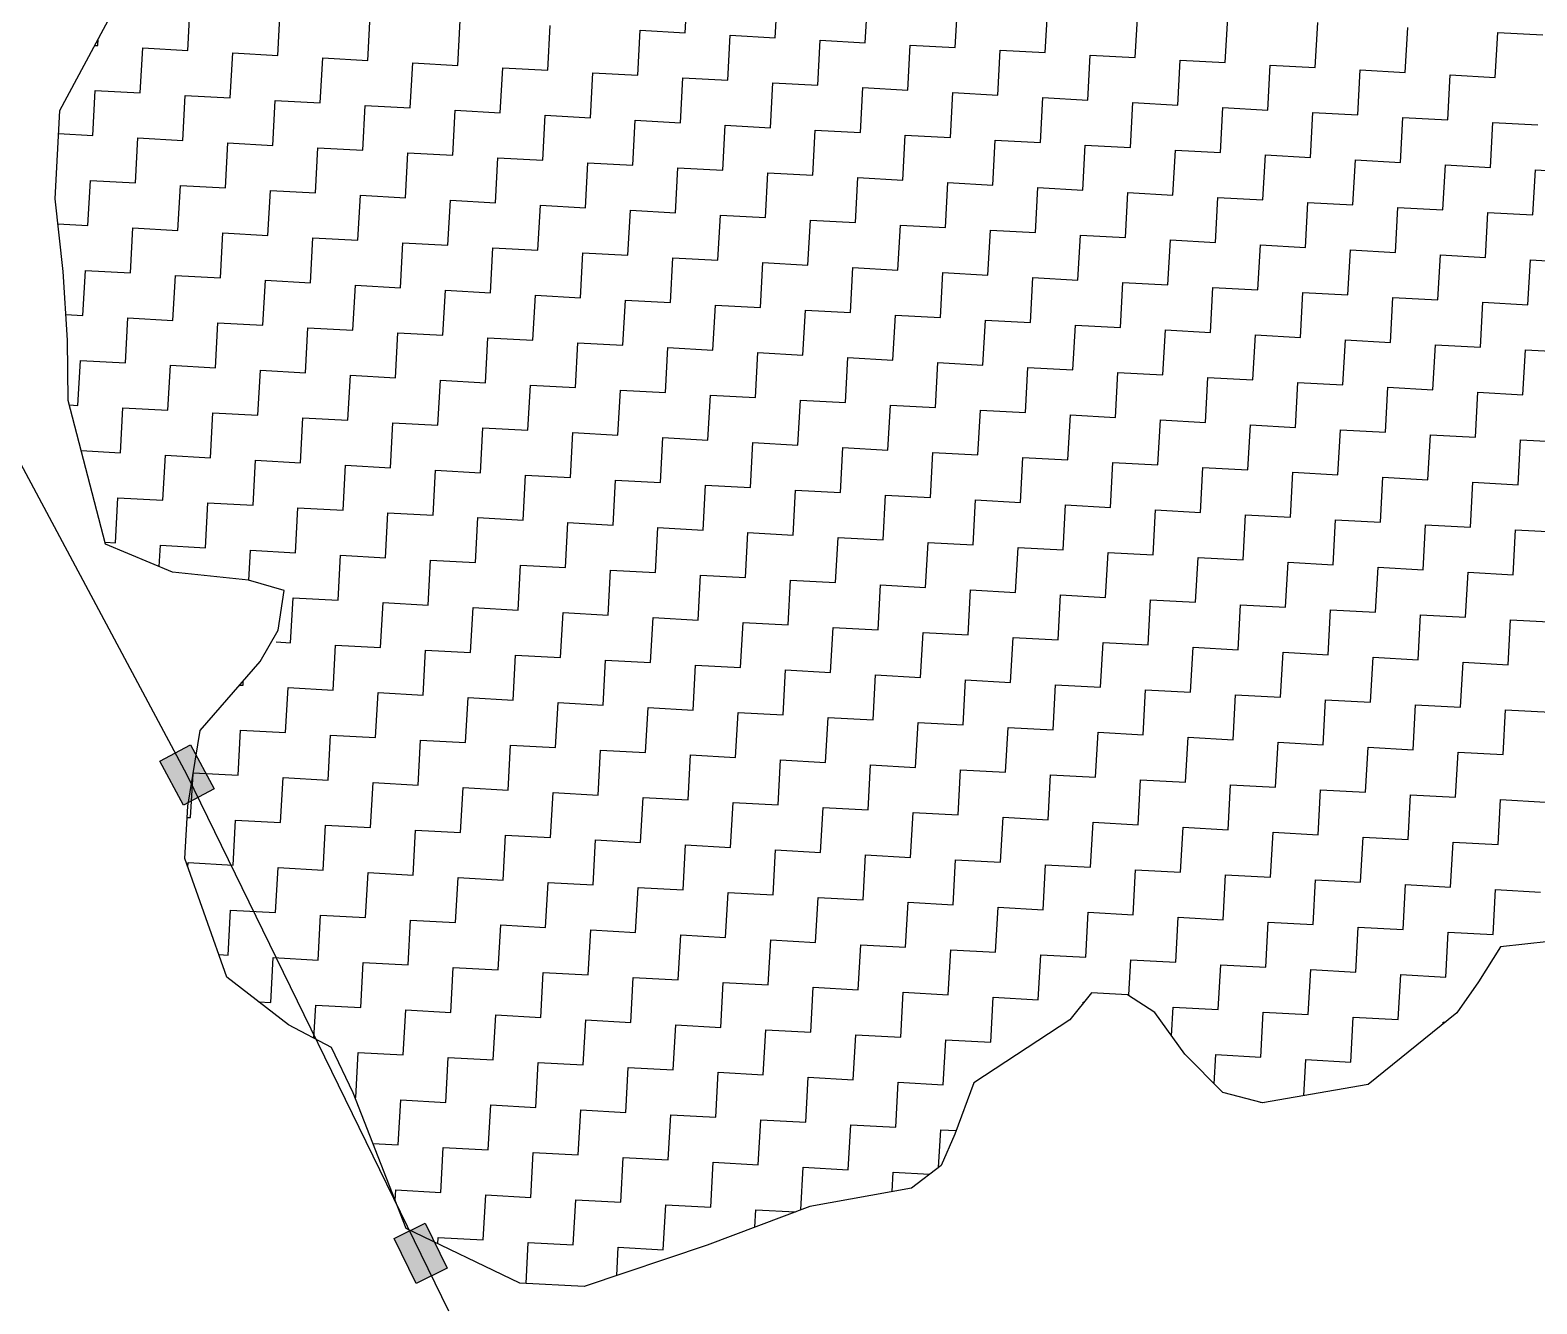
# Model space of a CAD drawing. Header units: metres. Extents: x 277693 to 280943, y 2038920 to 2043234.
# Drawn here: x 279403.3 to 279825, y 2040608.5 to 2040965.1 of the extents above; entities that cross this region are included whole.
import ezdxf

# ---------------------------------------------------------------- set-up
doc = ezdxf.new("R2010")
doc.units = ezdxf.units.M
doc.header["$MEASUREMENT"] = 0
doc.layers.add('POLY_HATCH', color=12, linetype='Continuous')
doc.layers.add('POLY_PARCEL', color=6, linetype='Continuous')

# ---------------------------------------------------------------- blocks, each defined once
blk = doc.blocks.new('344')
for points in [[(279454.8, 2040752.67), (279448.18, 2040765.06), (279439.61, 2040760.48), (279446.24, 2040748.09)], [(279505.13, 2040626.82), (279511.29, 2040614.2), (279520.02, 2040618.46), (279513.86, 2040631.08)]]:
    blk.add_hatch(color=256).paths.add_polyline_path(points)
for points in [[(279446.24, 2040748.09), (279439.61, 2040760.48), (279448.18, 2040765.06), (279454.8, 2040752.67)], [(279513.86, 2040631.08), (279520.02, 2040618.46), (279511.29, 2040614.2), (279505.13, 2040626.82)]]:
    blk.add_lwpolyline(points, close=True)
at = {"layer": 'POLY_HATCH'}
for p, q in [((279411.62, 2040942.61), (279429.21, 2040975.43)), ((279410.26, 2040917.91), (279411.62, 2040942.61)), ((279412.51, 2040897.52), (279410.26, 2040917.91)), ((279413.71, 2040878.3), (279412.51, 2040897.52)), ((279413.9, 2040861.4), (279413.71, 2040878.3)), ((279424.41, 2040821.18), (279413.9, 2040861.4)), ((279443.14, 2040813.39), (279424.41, 2040821.18)), ((279464.42, 2040811.09), (279443.14, 2040813.39)), ((279474.41, 2040808.28), (279464.42, 2040811.09)), ((279472.67, 2040797.12), (279474.41, 2040808.28)), ((279467.68, 2040788.38), (279472.67, 2040797.12)), ((279450.84, 2040769.04), (279467.68, 2040788.38)), ((279447.41, 2040747.83), (279450.84, 2040769.04)), ((279446.61, 2040733.23), (279447.41, 2040747.83)), ((279458.29, 2040699.93), (279446.61, 2040733.23)), ((279828.47, 2040709.92), (279814.86, 2040708.42)), ((279814.86, 2040708.42), (279808.69, 2040698.62)), ((279475.59, 2040686.58), (279458.29, 2040699.93)), ((279808.69, 2040698.62), (279802.58, 2040689.95)), ((279700.34, 2040695.59), (279694.29, 2040688.04)), ((279710.45, 2040695.03), (279700.34, 2040695.59)), ((279718.07, 2040690.1), (279710.45, 2040695.03)), ((279694.29, 2040688.04), (279667.39, 2040670.37)), ((279726.44, 2040678.38), (279718.07, 2040690.1)), ((279802.58, 2040689.95), (279777.81, 2040669.91)), ((279487.64, 2040680.29), (279475.59, 2040686.58)), ((279493.7, 2040667.56), (279487.64, 2040680.29)), ((279737.11, 2040667.65), (279726.44, 2040678.38)), ((279508.5, 2040629.58), (279493.7, 2040667.56)), ((279667.39, 2040670.37), (279662.1, 2040656.02)), ((279748.22, 2040664.79), (279737.11, 2040667.65)), ((279777.81, 2040669.91), (279748.22, 2040664.79)), ((279662.1, 2040656.02), (279658.23, 2040647.23)), ((279658.23, 2040647.23), (279649.99, 2040640.92)), ((279649.99, 2040640.92), (279621.54, 2040635.74)), ((279621.54, 2040635.74), (279592.77, 2040624.93)), ((279540.34, 2040614.31), (279508.5, 2040629.58)), ((279592.77, 2040624.93), (279558.32, 2040613.32)), ((279558.32, 2040613.32), (279540.34, 2040614.31))]:
    blk.add_line(p, q, dxfattribs=at)
at = {"layer": 'POLY_HATCH', "linetype": 'Continuous'}
for p, q in [((279586.66, 2040964.41), (279587.35, 2040977)), ((279611.85, 2040963.02), (279612.54, 2040975.62)), ((279447.41, 2040959.46), (279448.11, 2040972.05)), ((279472.6, 2040958.07), (279473.3, 2040970.66)), ((279637.04, 2040961.63), (279637.73, 2040974.23)), ((279662.23, 2040960.24), (279662.92, 2040972.84)), ((279687.42, 2040958.85), (279688.11, 2040971.45)), ((279497.79, 2040956.68), (279498.49, 2040969.27)), ((279522.98, 2040955.29), (279523.68, 2040967.88)), ((279548.17, 2040953.9), (279548.87, 2040966.49)), ((279712.61, 2040957.46), (279713.3, 2040970.06)), ((279737.8, 2040956.07), (279738.49, 2040968.67)), ((279762.99, 2040954.68), (279763.69, 2040967.28)), ((279422.22, 2040960.84), (279422.32, 2040962.58)), ((279573.37, 2040952.51), (279574.06, 2040965.1)), ((279574.06, 2040965.1), (279586.66, 2040964.41)), ((279598.56, 2040951.12), (279599.25, 2040963.71)), ((279599.25, 2040963.71), (279611.85, 2040963.02)), ((279623.75, 2040949.73), (279624.44, 2040962.33)), ((279624.44, 2040962.33), (279637.04, 2040961.63)), ((279788.18, 2040953.29), (279788.88, 2040965.89)), ((279813.37, 2040951.9), (279814.07, 2040964.5)), ((279814.07, 2040964.5), (279826.66, 2040963.81)), ((279421.41, 2040960.89), (279422.22, 2040960.84)), ((279434.12, 2040947.55), (279434.82, 2040960.15)), ((279434.82, 2040960.15), (279447.41, 2040959.46)), ((279459.31, 2040946.17), (279460.01, 2040958.76)), ((279460.01, 2040958.76), (279472.6, 2040958.07)), ((279648.94, 2040948.34), (279649.63, 2040960.94)), ((279649.63, 2040960.94), (279662.23, 2040960.24)), ((279674.13, 2040946.95), (279674.82, 2040959.55)), ((279674.82, 2040959.55), (279687.42, 2040958.85)), ((279699.32, 2040945.56), (279700.01, 2040958.16)), ((279700.01, 2040958.16), (279712.61, 2040957.46)), ((279484.5, 2040944.78), (279485.2, 2040957.37)), ((279485.2, 2040957.37), (279497.79, 2040956.68)), ((279509.69, 2040943.39), (279510.39, 2040955.98)), ((279510.39, 2040955.98), (279522.98, 2040955.29)), ((279534.88, 2040942), (279535.58, 2040954.59)), ((279535.58, 2040954.59), (279548.17, 2040953.9)), ((279724.51, 2040944.17), (279725.2, 2040956.77)), ((279725.2, 2040956.77), (279737.8, 2040956.07)), ((279749.7, 2040942.78), (279750.4, 2040955.38)), ((279750.4, 2040955.38), (279762.99, 2040954.68)), ((279774.89, 2040941.39), (279775.59, 2040953.99)), ((279775.59, 2040953.99), (279788.18, 2040953.29)), ((279560.08, 2040940.61), (279560.77, 2040953.2)), ((279560.77, 2040953.2), (279573.37, 2040952.51)), ((279585.27, 2040939.22), (279585.96, 2040951.81)), ((279585.96, 2040951.81), (279598.56, 2040951.12)), ((279610.46, 2040937.83), (279611.15, 2040950.42)), ((279611.15, 2040950.42), (279623.75, 2040949.73)), ((279800.08, 2040940), (279800.78, 2040952.6)), ((279800.78, 2040952.6), (279813.37, 2040951.9)), ((279420.83, 2040935.65), (279421.53, 2040948.25)), ((279421.53, 2040948.25), (279434.12, 2040947.55)), ((279446.02, 2040934.26), (279446.72, 2040946.86)), ((279446.72, 2040946.86), (279459.31, 2040946.17)), ((279471.21, 2040932.88), (279471.91, 2040945.47)), ((279471.91, 2040945.47), (279484.5, 2040944.78)), ((279635.65, 2040936.44), (279636.34, 2040949.04)), ((279636.34, 2040949.04), (279648.94, 2040948.34)), ((279660.84, 2040935.05), (279661.53, 2040947.65)), ((279661.53, 2040947.65), (279674.13, 2040946.95)), ((279686.03, 2040933.66), (279686.72, 2040946.26)), ((279686.72, 2040946.26), (279699.32, 2040945.56)), ((279496.4, 2040931.49), (279497.1, 2040944.08)), ((279497.1, 2040944.08), (279509.69, 2040943.39)), ((279521.59, 2040930.1), (279522.29, 2040942.69)), ((279522.29, 2040942.69), (279534.88, 2040942)), ((279546.79, 2040928.71), (279547.48, 2040941.3)), ((279547.48, 2040941.3), (279560.08, 2040940.61)), ((279711.22, 2040932.27), (279711.91, 2040944.87)), ((279711.91, 2040944.87), (279724.51, 2040944.17)), ((279736.41, 2040930.88), (279737.11, 2040943.48)), ((279737.11, 2040943.48), (279749.7, 2040942.78)), ((279761.6, 2040929.49), (279762.3, 2040942.09)), ((279762.3, 2040942.09), (279774.89, 2040941.39)), ((279571.98, 2040927.32), (279572.67, 2040939.91)), ((279572.67, 2040939.91), (279585.27, 2040939.22)), ((279597.17, 2040925.93), (279597.86, 2040938.52)), ((279597.86, 2040938.52), (279610.46, 2040937.83)), ((279622.36, 2040924.54), (279623.05, 2040937.13)), ((279623.05, 2040937.13), (279635.65, 2040936.44)), ((279786.79, 2040928.1), (279787.49, 2040940.7)), ((279787.49, 2040940.7), (279800.08, 2040940)), ((279811.98, 2040926.71), (279812.68, 2040939.31)), ((279812.68, 2040939.31), (279825.27, 2040938.61)), ((279411.26, 2040936.18), (279420.83, 2040935.65)), ((279432.73, 2040922.36), (279433.43, 2040934.96)), ((279433.43, 2040934.96), (279446.02, 2040934.26)), ((279457.92, 2040920.97), (279458.62, 2040933.57)), ((279458.62, 2040933.57), (279471.21, 2040932.88)), ((279647.55, 2040923.15), (279648.24, 2040935.74)), ((279648.24, 2040935.74), (279660.84, 2040935.05)), ((279672.74, 2040921.76), (279673.43, 2040934.36)), ((279673.43, 2040934.36), (279686.03, 2040933.66)), ((279697.93, 2040920.37), (279698.62, 2040932.97)), ((279698.62, 2040932.97), (279711.22, 2040932.27)), ((279483.11, 2040919.59), (279483.81, 2040932.18)), ((279483.81, 2040932.18), (279496.4, 2040931.49)), ((279508.3, 2040918.2), (279509, 2040930.79)), ((279509, 2040930.79), (279521.59, 2040930.1)), ((279533.49, 2040916.81), (279534.19, 2040929.4)), ((279534.19, 2040929.4), (279546.79, 2040928.71)), ((279723.12, 2040918.98), (279723.82, 2040931.58)), ((279723.82, 2040931.58), (279736.41, 2040930.88)), ((279748.31, 2040917.59), (279749.01, 2040930.19)), ((279749.01, 2040930.19), (279761.6, 2040929.49)), ((279773.5, 2040916.2), (279774.2, 2040928.8)), ((279774.2, 2040928.8), (279786.79, 2040928.1)), ((279558.69, 2040915.42), (279559.38, 2040928.01)), ((279559.38, 2040928.01), (279571.98, 2040927.32)), ((279583.88, 2040914.03), (279584.57, 2040926.62)), ((279584.57, 2040926.62), (279597.17, 2040925.93)), ((279609.07, 2040912.64), (279609.76, 2040925.23)), ((279609.76, 2040925.23), (279622.36, 2040924.54)), ((279798.69, 2040914.81), (279799.39, 2040927.41)), ((279799.39, 2040927.41), (279811.98, 2040926.71)), ((279823.88, 2040913.42), (279824.58, 2040926.02)), ((279824.58, 2040926.02), (279837.17, 2040925.32)), ((279419.44, 2040910.46), (279420.14, 2040923.06)), ((279420.14, 2040923.06), (279432.73, 2040922.36)), ((279444.63, 2040909.07), (279445.33, 2040921.67)), ((279445.33, 2040921.67), (279457.92, 2040920.97)), ((279469.82, 2040907.68), (279470.52, 2040920.28)), ((279470.52, 2040920.28), (279483.11, 2040919.59)), ((279634.26, 2040911.25), (279634.95, 2040923.84)), ((279634.95, 2040923.84), (279647.55, 2040923.15)), ((279659.45, 2040909.86), (279660.14, 2040922.45)), ((279660.14, 2040922.45), (279672.74, 2040921.76)), ((279684.64, 2040908.47), (279685.33, 2040921.07)), ((279685.33, 2040921.07), (279697.93, 2040920.37)), ((279495.01, 2040906.29), (279495.71, 2040918.89)), ((279495.71, 2040918.89), (279508.3, 2040918.2)), ((279520.2, 2040904.91), (279520.9, 2040917.5)), ((279520.9, 2040917.5), (279533.49, 2040916.81)), ((279545.4, 2040903.52), (279546.09, 2040916.11)), ((279546.09, 2040916.11), (279558.69, 2040915.42)), ((279709.83, 2040907.08), (279710.53, 2040919.68)), ((279710.53, 2040919.68), (279723.12, 2040918.98)), ((279735.02, 2040905.69), (279735.72, 2040918.29)), ((279735.72, 2040918.29), (279748.31, 2040917.59)), ((279760.21, 2040904.3), (279760.91, 2040916.9)), ((279760.91, 2040916.9), (279773.5, 2040916.2)), ((279570.59, 2040902.13), (279571.28, 2040914.72)), ((279571.28, 2040914.72), (279583.88, 2040914.03)), ((279595.78, 2040900.74), (279596.47, 2040913.33)), ((279596.47, 2040913.33), (279609.07, 2040912.64)), ((279620.97, 2040899.35), (279621.66, 2040911.94)), ((279621.66, 2040911.94), (279634.26, 2040911.25)), ((279785.4, 2040902.91), (279786.1, 2040915.51)), ((279786.1, 2040915.51), (279798.69, 2040914.81)), ((279810.59, 2040901.52), (279811.29, 2040914.12)), ((279811.29, 2040914.12), (279823.88, 2040913.42)), ((279411.03, 2040910.93), (279419.44, 2040910.46)), ((279431.34, 2040897.17), (279432.04, 2040909.77)), ((279432.04, 2040909.77), (279444.63, 2040909.07)), ((279456.53, 2040895.78), (279457.23, 2040908.38)), ((279457.23, 2040908.38), (279469.82, 2040907.68)), ((279646.16, 2040897.96), (279646.85, 2040910.55)), ((279646.85, 2040910.55), (279659.45, 2040909.86)), ((279671.35, 2040896.57), (279672.04, 2040909.16)), ((279672.04, 2040909.16), (279684.64, 2040908.47)), ((279696.54, 2040895.18), (279697.24, 2040907.78)), ((279697.24, 2040907.78), (279709.83, 2040907.08)), ((279481.72, 2040894.39), (279482.42, 2040906.99)), ((279482.42, 2040906.99), (279495.01, 2040906.29)), ((279506.91, 2040893), (279507.61, 2040905.6)), ((279507.61, 2040905.6), (279520.2, 2040904.91)), ((279532.11, 2040891.62), (279532.8, 2040904.21)), ((279532.8, 2040904.21), (279545.4, 2040903.52)), ((279721.73, 2040893.79), (279722.43, 2040906.39)), ((279722.43, 2040906.39), (279735.02, 2040905.69)), ((279746.92, 2040892.4), (279747.62, 2040905)), ((279747.62, 2040905), (279760.21, 2040904.3)), ((279772.11, 2040891.01), (279772.81, 2040903.61)), ((279772.81, 2040903.61), (279785.4, 2040902.91)), ((279557.3, 2040890.23), (279557.99, 2040902.82)), ((279557.99, 2040902.82), (279570.59, 2040902.13)), ((279582.49, 2040888.84), (279583.18, 2040901.43)), ((279583.18, 2040901.43), (279595.78, 2040900.74)), ((279607.68, 2040887.45), (279608.37, 2040900.04)), ((279608.37, 2040900.04), (279620.97, 2040899.35)), ((279797.3, 2040889.62), (279798, 2040902.22)), ((279798, 2040902.22), (279810.59, 2040901.52)), ((279822.49, 2040888.23), (279823.19, 2040900.83)), ((279823.19, 2040900.83), (279835.78, 2040900.13)), ((279418.05, 2040885.27), (279418.75, 2040897.87)), ((279418.75, 2040897.87), (279431.34, 2040897.17)), ((279443.24, 2040883.88), (279443.94, 2040896.48)), ((279443.94, 2040896.48), (279456.53, 2040895.78)), ((279468.43, 2040882.49), (279469.13, 2040895.09)), ((279469.13, 2040895.09), (279481.72, 2040894.39)), ((279632.87, 2040886.06), (279633.56, 2040898.65)), ((279633.56, 2040898.65), (279646.16, 2040897.96)), ((279658.06, 2040884.67), (279658.75, 2040897.26)), ((279658.75, 2040897.26), (279671.35, 2040896.57)), ((279683.25, 2040883.28), (279683.94, 2040895.87)), ((279683.94, 2040895.87), (279696.54, 2040895.18)), ((279493.62, 2040881.1), (279494.32, 2040893.7)), ((279494.32, 2040893.7), (279506.91, 2040893)), ((279518.82, 2040879.71), (279519.51, 2040892.31)), ((279519.51, 2040892.31), (279532.11, 2040891.62)), ((279544.01, 2040878.33), (279544.7, 2040890.92)), ((279544.7, 2040890.92), (279557.3, 2040890.23)), ((279708.44, 2040881.89), (279709.14, 2040894.49)), ((279709.14, 2040894.49), (279721.73, 2040893.79)), ((279733.63, 2040880.5), (279734.33, 2040893.1)), ((279734.33, 2040893.1), (279746.92, 2040892.4)), ((279758.82, 2040879.11), (279759.52, 2040891.71)), ((279759.52, 2040891.71), (279772.11, 2040891.01)), ((279569.2, 2040876.94), (279569.89, 2040889.53)), ((279569.89, 2040889.53), (279582.49, 2040888.84)), ((279594.39, 2040875.55), (279595.08, 2040888.14)), ((279595.08, 2040888.14), (279607.68, 2040887.45)), ((279619.58, 2040874.16), (279620.27, 2040886.75)), ((279620.27, 2040886.75), (279632.87, 2040886.06)), ((279784.01, 2040877.72), (279784.71, 2040890.32)), ((279784.71, 2040890.32), (279797.3, 2040889.62)), ((279809.2, 2040876.33), (279809.9, 2040888.93)), ((279809.9, 2040888.93), (279822.49, 2040888.23)), ((279413.26, 2040885.54), (279418.05, 2040885.27)), ((279429.95, 2040871.98), (279430.65, 2040884.58)), ((279430.65, 2040884.58), (279443.24, 2040883.88)), ((279455.14, 2040870.59), (279455.84, 2040883.19)), ((279455.84, 2040883.19), (279468.43, 2040882.49)), ((279644.77, 2040872.77), (279645.46, 2040885.36)), ((279645.46, 2040885.36), (279658.06, 2040884.67)), ((279669.96, 2040871.38), (279670.65, 2040883.97)), ((279670.65, 2040883.97), (279683.25, 2040883.28)), ((279695.15, 2040869.99), (279695.85, 2040882.58)), ((279695.85, 2040882.58), (279708.44, 2040881.89)), ((279480.33, 2040869.2), (279481.03, 2040881.8)), ((279481.03, 2040881.8), (279493.62, 2040881.1)), ((279505.53, 2040867.81), (279506.22, 2040880.41)), ((279506.22, 2040880.41), (279518.82, 2040879.71)), ((279530.72, 2040866.42), (279531.41, 2040879.02)), ((279531.41, 2040879.02), (279544.01, 2040878.33)), ((279720.34, 2040868.6), (279721.04, 2040881.2)), ((279721.04, 2040881.2), (279733.63, 2040880.5)), ((279745.53, 2040867.21), (279746.23, 2040879.81)), ((279746.23, 2040879.81), (279758.82, 2040879.11)), ((279770.72, 2040865.82), (279771.42, 2040878.42)), ((279771.42, 2040878.42), (279784.01, 2040877.72)), ((279555.91, 2040865.04), (279556.6, 2040877.63)), ((279556.6, 2040877.63), (279569.2, 2040876.94)), ((279581.1, 2040863.65), (279581.79, 2040876.24)), ((279581.79, 2040876.24), (279594.39, 2040875.55)), ((279606.29, 2040862.26), (279606.98, 2040874.85)), ((279606.98, 2040874.85), (279619.58, 2040874.16)), ((279795.91, 2040864.43), (279796.61, 2040877.03)), ((279796.61, 2040877.03), (279809.2, 2040876.33)), ((279821.1, 2040863.04), (279821.8, 2040875.64)), ((279821.8, 2040875.64), (279834.39, 2040874.94)), ((279416.66, 2040860.08), (279417.36, 2040872.68)), ((279417.36, 2040872.68), (279429.95, 2040871.98)), ((279441.85, 2040858.69), (279442.55, 2040871.29)), ((279442.55, 2040871.29), (279455.14, 2040870.59)), ((279467.04, 2040857.3), (279467.74, 2040869.9)), ((279467.74, 2040869.9), (279480.33, 2040869.2)), ((279631.48, 2040860.87), (279632.17, 2040873.46)), ((279632.17, 2040873.46), (279644.77, 2040872.77)), ((279656.67, 2040859.48), (279657.36, 2040872.07)), ((279657.36, 2040872.07), (279669.96, 2040871.38)), ((279681.86, 2040858.09), (279682.56, 2040870.68)), ((279682.56, 2040870.68), (279695.15, 2040869.99)), ((279492.24, 2040855.91), (279492.93, 2040868.51)), ((279492.93, 2040868.51), (279505.53, 2040867.81)), ((279517.43, 2040854.52), (279518.12, 2040867.12)), ((279518.12, 2040867.12), (279530.72, 2040866.42)), ((279542.62, 2040853.13), (279543.31, 2040865.73)), ((279543.31, 2040865.73), (279555.91, 2040865.04)), ((279707.05, 2040856.7), (279707.75, 2040869.29)), ((279707.75, 2040869.29), (279720.34, 2040868.6)), ((279732.24, 2040855.31), (279732.94, 2040867.91)), ((279732.94, 2040867.91), (279745.53, 2040867.21)), ((279757.43, 2040853.92), (279758.13, 2040866.52)), ((279758.13, 2040866.52), (279770.72, 2040865.82)), ((279782.62, 2040852.53), (279783.32, 2040865.13)), ((279783.32, 2040865.13), (279795.91, 2040864.43)), ((279567.81, 2040851.75), (279568.5, 2040864.34)), ((279568.5, 2040864.34), (279581.1, 2040863.65)), ((279593, 2040850.36), (279593.69, 2040862.95)), ((279593.69, 2040862.95), (279606.29, 2040862.26)), ((279618.19, 2040848.97), (279618.88, 2040861.56)), ((279618.88, 2040861.56), (279631.48, 2040860.87)), ((279807.81, 2040851.14), (279808.51, 2040863.74)), ((279808.51, 2040863.74), (279821.1, 2040863.04)), ((279414.21, 2040860.22), (279416.66, 2040860.08)), ((279428.56, 2040846.79), (279429.26, 2040859.39)), ((279429.26, 2040859.39), (279441.85, 2040858.69)), ((279453.75, 2040845.4), (279454.45, 2040858)), ((279454.45, 2040858), (279467.04, 2040857.3)), ((279643.38, 2040847.58), (279644.07, 2040860.17)), ((279644.07, 2040860.17), (279656.67, 2040859.48)), ((279668.57, 2040846.19), (279669.27, 2040858.78)), ((279669.27, 2040858.78), (279681.86, 2040858.09)), ((279693.76, 2040844.8), (279694.46, 2040857.39)), ((279694.46, 2040857.39), (279707.05, 2040856.7)), ((279478.95, 2040844.01), (279479.64, 2040856.61)), ((279479.64, 2040856.61), (279492.24, 2040855.91)), ((279504.14, 2040842.62), (279504.83, 2040855.22)), ((279504.83, 2040855.22), (279517.43, 2040854.52)), ((279529.33, 2040841.23), (279530.02, 2040853.83)), ((279530.02, 2040853.83), (279542.62, 2040853.13)), ((279718.95, 2040843.41), (279719.65, 2040856)), ((279719.65, 2040856), (279732.24, 2040855.31)), ((279744.14, 2040842.02), (279744.84, 2040854.62)), ((279744.84, 2040854.62), (279757.43, 2040853.92)), ((279769.33, 2040840.63), (279770.03, 2040853.23)), ((279770.03, 2040853.23), (279782.62, 2040852.53)), ((279554.52, 2040839.84), (279555.21, 2040852.44)), ((279555.21, 2040852.44), (279567.81, 2040851.75)), ((279579.71, 2040838.46), (279580.4, 2040851.05)), ((279580.4, 2040851.05), (279593, 2040850.36)), ((279604.9, 2040837.07), (279605.59, 2040849.66)), ((279605.59, 2040849.66), (279618.19, 2040848.97)), ((279630.09, 2040835.68), (279630.78, 2040848.27)), ((279630.78, 2040848.27), (279643.38, 2040847.58)), ((279794.52, 2040839.24), (279795.22, 2040851.84)), ((279795.22, 2040851.84), (279807.81, 2040851.14)), ((279819.72, 2040837.85), (279820.41, 2040850.45)), ((279820.41, 2040850.45), (279833.01, 2040849.75)), ((279417.56, 2040847.4), (279428.56, 2040846.79)), ((279440.46, 2040833.5), (279441.16, 2040846.1)), ((279441.16, 2040846.1), (279453.75, 2040845.4)), ((279465.66, 2040832.11), (279466.35, 2040844.71)), ((279466.35, 2040844.71), (279478.95, 2040844.01)), ((279655.28, 2040834.29), (279655.98, 2040846.88)), ((279655.98, 2040846.88), (279668.57, 2040846.19)), ((279680.47, 2040832.9), (279681.17, 2040845.49)), ((279681.17, 2040845.49), (279693.76, 2040844.8)), ((279705.66, 2040831.51), (279706.36, 2040844.1)), ((279706.36, 2040844.1), (279718.95, 2040843.41)), ((279490.85, 2040830.72), (279491.54, 2040843.32)), ((279491.54, 2040843.32), (279504.14, 2040842.62)), ((279516.04, 2040829.33), (279516.73, 2040841.93)), ((279516.73, 2040841.93), (279529.33, 2040841.23)), ((279541.23, 2040827.94), (279541.92, 2040840.54)), ((279541.92, 2040840.54), (279554.52, 2040839.84)), ((279730.85, 2040830.12), (279731.55, 2040842.71)), ((279731.55, 2040842.71), (279744.14, 2040842.02)), ((279756.04, 2040828.73), (279756.74, 2040841.33)), ((279756.74, 2040841.33), (279769.33, 2040840.63)), ((279781.23, 2040827.34), (279781.93, 2040839.94)), ((279781.93, 2040839.94), (279794.52, 2040839.24)), ((279566.42, 2040826.55), (279567.11, 2040839.15)), ((279567.11, 2040839.15), (279579.71, 2040838.46)), ((279591.61, 2040825.17), (279592.3, 2040837.76)), ((279592.3, 2040837.76), (279604.9, 2040837.07)), ((279616.8, 2040823.78), (279617.49, 2040836.37)), ((279617.49, 2040836.37), (279630.09, 2040835.68)), ((279806.43, 2040825.95), (279807.12, 2040838.55)), ((279807.12, 2040838.55), (279819.72, 2040837.85)), ((279427.17, 2040821.6), (279427.87, 2040834.2)), ((279427.87, 2040834.2), (279440.46, 2040833.5)), ((279452.37, 2040820.21), (279453.06, 2040832.81)), ((279453.06, 2040832.81), (279465.66, 2040832.11)), ((279477.56, 2040818.82), (279478.25, 2040831.42)), ((279478.25, 2040831.42), (279490.85, 2040830.72)), ((279641.99, 2040822.39), (279642.69, 2040834.98)), ((279642.69, 2040834.98), (279655.28, 2040834.29)), ((279667.18, 2040821), (279667.88, 2040833.59)), ((279667.88, 2040833.59), (279680.47, 2040832.9)), ((279692.37, 2040819.61), (279693.07, 2040832.2)), ((279693.07, 2040832.2), (279705.66, 2040831.51)), ((279502.75, 2040817.43), (279503.44, 2040830.03)), ((279503.44, 2040830.03), (279516.04, 2040829.33)), ((279527.94, 2040816.04), (279528.63, 2040828.64)), ((279528.63, 2040828.64), (279541.23, 2040827.94)), ((279553.13, 2040814.65), (279553.82, 2040827.25)), ((279553.82, 2040827.25), (279566.42, 2040826.55)), ((279717.56, 2040818.22), (279718.26, 2040830.81)), ((279718.26, 2040830.81), (279730.85, 2040830.12)), ((279742.75, 2040816.83), (279743.45, 2040829.42)), ((279743.45, 2040829.42), (279756.04, 2040828.73)), ((279767.94, 2040815.44), (279768.64, 2040828.04)), ((279768.64, 2040828.04), (279781.23, 2040827.34)), ((279578.32, 2040813.26), (279579.01, 2040825.86)), ((279579.01, 2040825.86), (279591.61, 2040825.17)), ((279603.51, 2040811.88), (279604.2, 2040824.47)), ((279604.2, 2040824.47), (279616.8, 2040823.78)), ((279628.7, 2040810.49), (279629.4, 2040823.08)), ((279629.4, 2040823.08), (279641.99, 2040822.39)), ((279793.14, 2040814.05), (279793.83, 2040826.65)), ((279793.83, 2040826.65), (279806.43, 2040825.95)), ((279818.33, 2040812.66), (279819.02, 2040825.26)), ((279819.02, 2040825.26), (279831.62, 2040824.56)), ((279424.26, 2040821.76), (279427.17, 2040821.6)), ((279439.44, 2040814.93), (279439.77, 2040820.91)), ((279439.77, 2040820.91), (279452.37, 2040820.21)), ((279464.5, 2040811.08), (279464.96, 2040819.52)), ((279464.96, 2040819.52), (279477.56, 2040818.82)), ((279653.89, 2040809.1), (279654.59, 2040821.69)), ((279654.59, 2040821.69), (279667.18, 2040821)), ((279679.08, 2040807.71), (279679.78, 2040820.3)), ((279679.78, 2040820.3), (279692.37, 2040819.61)), ((279704.27, 2040806.32), (279704.97, 2040818.91)), ((279704.97, 2040818.91), (279717.56, 2040818.22)), ((279489.46, 2040805.53), (279490.15, 2040818.13)), ((279490.15, 2040818.13), (279502.75, 2040817.43)), ((279514.65, 2040804.14), (279515.34, 2040816.74)), ((279515.34, 2040816.74), (279527.94, 2040816.04)), ((279539.84, 2040802.75), (279540.53, 2040815.35)), ((279540.53, 2040815.35), (279553.13, 2040814.65)), ((279729.46, 2040804.93), (279730.16, 2040817.52)), ((279730.16, 2040817.52), (279742.75, 2040816.83)), ((279754.65, 2040803.54), (279755.35, 2040816.13)), ((279755.35, 2040816.13), (279767.94, 2040815.44)), ((279779.85, 2040802.15), (279780.54, 2040814.74)), ((279780.54, 2040814.74), (279793.14, 2040814.05)), ((279565.03, 2040801.36), (279565.72, 2040813.96)), ((279565.72, 2040813.96), (279578.32, 2040813.26)), ((279590.22, 2040799.97), (279590.91, 2040812.57)), ((279590.91, 2040812.57), (279603.51, 2040811.88)), ((279615.41, 2040798.59), (279616.11, 2040811.18)), ((279616.11, 2040811.18), (279628.7, 2040810.49)), ((279805.04, 2040800.76), (279805.73, 2040813.36)), ((279805.73, 2040813.36), (279818.33, 2040812.66)), ((279476.17, 2040793.63), (279476.86, 2040806.23)), ((279476.86, 2040806.23), (279489.46, 2040805.53)), ((279640.6, 2040797.2), (279641.3, 2040809.79)), ((279641.3, 2040809.79), (279653.89, 2040809.1)), ((279665.79, 2040795.81), (279666.49, 2040808.4)), ((279666.49, 2040808.4), (279679.08, 2040807.71)), ((279690.98, 2040794.42), (279691.68, 2040807.01)), ((279691.68, 2040807.01), (279704.27, 2040806.32)), ((279501.36, 2040792.24), (279502.05, 2040804.84)), ((279502.05, 2040804.84), (279514.65, 2040804.14)), ((279526.55, 2040790.85), (279527.24, 2040803.45)), ((279527.24, 2040803.45), (279539.84, 2040802.75)), ((279551.74, 2040789.46), (279552.43, 2040802.06)), ((279552.43, 2040802.06), (279565.03, 2040801.36)), ((279716.17, 2040793.03), (279716.87, 2040805.62)), ((279716.87, 2040805.62), (279729.46, 2040804.93)), ((279741.36, 2040791.64), (279742.06, 2040804.23)), ((279742.06, 2040804.23), (279754.65, 2040803.54)), ((279766.56, 2040790.25), (279767.25, 2040802.84)), ((279767.25, 2040802.84), (279779.85, 2040802.15)), ((279576.93, 2040788.07), (279577.62, 2040800.67)), ((279577.62, 2040800.67), (279590.22, 2040799.97)), ((279602.12, 2040786.68), (279602.82, 2040799.28)), ((279602.82, 2040799.28), (279615.41, 2040798.59)), ((279627.31, 2040785.29), (279628.01, 2040797.89)), ((279628.01, 2040797.89), (279640.6, 2040797.2)), ((279791.75, 2040788.86), (279792.44, 2040801.45)), ((279792.44, 2040801.45), (279805.04, 2040800.76)), ((279816.94, 2040787.47), (279817.63, 2040800.07)), ((279817.63, 2040800.07), (279830.23, 2040799.37)), ((279472.16, 2040793.85), (279476.17, 2040793.63)), ((279652.5, 2040783.91), (279653.2, 2040796.5)), ((279653.2, 2040796.5), (279665.79, 2040795.81)), ((279677.69, 2040782.52), (279678.39, 2040795.11)), ((279678.39, 2040795.11), (279690.98, 2040794.42)), ((279702.88, 2040781.13), (279703.58, 2040793.72)), ((279703.58, 2040793.72), (279716.17, 2040793.03)), ((279488.07, 2040780.34), (279488.76, 2040792.94)), ((279488.76, 2040792.94), (279501.36, 2040792.24)), ((279513.26, 2040778.95), (279513.95, 2040791.55)), ((279513.95, 2040791.55), (279526.55, 2040790.85)), ((279538.45, 2040777.56), (279539.14, 2040790.16)), ((279539.14, 2040790.16), (279551.74, 2040789.46)), ((279728.07, 2040779.74), (279728.77, 2040792.33)), ((279728.77, 2040792.33), (279741.36, 2040791.64)), ((279753.27, 2040778.35), (279753.96, 2040790.94)), ((279753.96, 2040790.94), (279766.56, 2040790.25)), ((279778.46, 2040776.96), (279779.15, 2040789.55)), ((279779.15, 2040789.55), (279791.75, 2040788.86)), ((279563.64, 2040776.17), (279564.33, 2040788.77)), ((279564.33, 2040788.77), (279576.93, 2040788.07)), ((279588.83, 2040774.78), (279589.53, 2040787.38)), ((279589.53, 2040787.38), (279602.12, 2040786.68)), ((279614.02, 2040773.39), (279614.72, 2040785.99)), ((279614.72, 2040785.99), (279627.31, 2040785.29)), ((279803.65, 2040775.57), (279804.34, 2040788.16)), ((279804.34, 2040788.16), (279816.94, 2040787.47)), ((279461.93, 2040781.78), (279462.88, 2040781.73)), ((279462.88, 2040781.73), (279462.94, 2040782.94)), ((279474.78, 2040768.44), (279475.47, 2040781.04)), ((279475.47, 2040781.04), (279488.07, 2040780.34)), ((279639.21, 2040772), (279639.91, 2040784.6)), ((279639.91, 2040784.6), (279652.5, 2040783.91)), ((279664.4, 2040770.62), (279665.1, 2040783.21)), ((279665.1, 2040783.21), (279677.69, 2040782.52)), ((279689.59, 2040769.23), (279690.29, 2040781.82)), ((279690.29, 2040781.82), (279702.88, 2040781.13)), ((279499.97, 2040767.05), (279500.66, 2040779.65)), ((279500.66, 2040779.65), (279513.26, 2040778.95)), ((279525.16, 2040765.66), (279525.85, 2040778.26)), ((279525.85, 2040778.26), (279538.45, 2040777.56)), ((279550.35, 2040764.27), (279551.04, 2040776.87)), ((279551.04, 2040776.87), (279563.64, 2040776.17)), ((279714.78, 2040767.84), (279715.48, 2040780.43)), ((279715.48, 2040780.43), (279728.07, 2040779.74)), ((279739.98, 2040766.45), (279740.67, 2040779.04)), ((279740.67, 2040779.04), (279753.27, 2040778.35)), ((279765.17, 2040765.06), (279765.86, 2040777.65)), ((279765.86, 2040777.65), (279778.46, 2040776.96)), ((279575.54, 2040762.88), (279576.24, 2040775.48)), ((279576.24, 2040775.48), (279588.83, 2040774.78)), ((279600.73, 2040761.49), (279601.43, 2040774.09)), ((279601.43, 2040774.09), (279614.02, 2040773.39)), ((279625.92, 2040760.1), (279626.62, 2040772.7)), ((279626.62, 2040772.7), (279639.21, 2040772)), ((279790.36, 2040763.67), (279791.05, 2040776.26)), ((279791.05, 2040776.26), (279803.65, 2040775.57)), ((279815.55, 2040762.28), (279816.24, 2040774.87)), ((279816.24, 2040774.87), (279828.84, 2040774.18)), ((279461.49, 2040756.54), (279462.18, 2040769.14)), ((279462.18, 2040769.14), (279474.78, 2040768.44)), ((279651.11, 2040758.71), (279651.81, 2040771.31)), ((279651.81, 2040771.31), (279664.4, 2040770.62)), ((279676.3, 2040757.33), (279677, 2040769.92)), ((279677, 2040769.92), (279689.59, 2040769.23)), ((279701.49, 2040755.94), (279702.19, 2040768.53)), ((279702.19, 2040768.53), (279714.78, 2040767.84)), ((279486.68, 2040755.15), (279487.37, 2040767.75)), ((279487.37, 2040767.75), (279499.97, 2040767.05)), ((279511.87, 2040753.76), (279512.56, 2040766.36)), ((279512.56, 2040766.36), (279525.16, 2040765.66)), ((279537.06, 2040752.37), (279537.75, 2040764.97)), ((279537.75, 2040764.97), (279550.35, 2040764.27)), ((279726.69, 2040754.55), (279727.38, 2040767.14)), ((279727.38, 2040767.14), (279739.98, 2040766.45)), ((279751.88, 2040753.16), (279752.57, 2040765.75)), ((279752.57, 2040765.75), (279765.17, 2040765.06)), ((279777.07, 2040751.77), (279777.76, 2040764.36)), ((279777.76, 2040764.36), (279790.36, 2040763.67)), ((279562.25, 2040750.98), (279562.94, 2040763.58)), ((279562.94, 2040763.58), (279575.54, 2040762.88)), ((279587.44, 2040749.59), (279588.14, 2040762.19)), ((279588.14, 2040762.19), (279600.73, 2040761.49)), ((279612.63, 2040748.2), (279613.33, 2040760.8)), ((279613.33, 2040760.8), (279625.92, 2040760.1)), ((279802.26, 2040750.38), (279802.95, 2040762.97)), ((279802.95, 2040762.97), (279815.55, 2040762.28)), ((279448.2, 2040744.64), (279448.87, 2040756.88)), ((279448.93, 2040757.23), (279461.49, 2040756.54)), ((279473.39, 2040743.25), (279474.08, 2040755.84)), ((279474.08, 2040755.84), (279486.68, 2040755.15)), ((279637.82, 2040746.81), (279638.52, 2040759.41)), ((279638.52, 2040759.41), (279651.11, 2040758.71)), ((279663.01, 2040745.42), (279663.71, 2040758.02)), ((279663.71, 2040758.02), (279676.3, 2040757.33)), ((279688.2, 2040744.04), (279688.9, 2040756.63)), ((279688.9, 2040756.63), (279701.49, 2040755.94)), ((279498.58, 2040741.86), (279499.27, 2040754.46)), ((279499.27, 2040754.46), (279511.87, 2040753.76)), ((279523.77, 2040740.47), (279524.46, 2040753.07)), ((279524.46, 2040753.07), (279537.06, 2040752.37)), ((279548.96, 2040739.08), (279549.65, 2040751.68)), ((279549.65, 2040751.68), (279562.25, 2040750.98)), ((279713.39, 2040742.65), (279714.09, 2040755.24)), ((279714.09, 2040755.24), (279726.69, 2040754.55)), ((279738.59, 2040741.26), (279739.28, 2040753.85)), ((279739.28, 2040753.85), (279751.88, 2040753.16)), ((279763.78, 2040739.87), (279764.47, 2040752.46)), ((279764.47, 2040752.46), (279777.07, 2040751.77)), ((279574.15, 2040737.69), (279574.85, 2040750.29)), ((279574.85, 2040750.29), (279587.44, 2040749.59)), ((279599.34, 2040736.3), (279600.04, 2040748.9)), ((279600.04, 2040748.9), (279612.63, 2040748.2)), ((279624.53, 2040734.91), (279625.23, 2040747.51)), ((279625.23, 2040747.51), (279637.82, 2040746.81)), ((279788.97, 2040738.48), (279789.66, 2040751.07)), ((279789.66, 2040751.07), (279802.26, 2040750.38)), ((279814.16, 2040737.09), (279814.85, 2040749.68)), ((279814.85, 2040749.68), (279827.45, 2040748.99)), ((279447.24, 2040744.69), (279448.2, 2040744.64)), ((279460.1, 2040731.35), (279460.79, 2040743.94)), ((279460.79, 2040743.94), (279473.39, 2040743.25)), ((279649.72, 2040733.52), (279650.42, 2040746.12)), ((279650.42, 2040746.12), (279663.01, 2040745.42)), ((279674.91, 2040732.13), (279675.61, 2040744.73)), ((279675.61, 2040744.73), (279688.2, 2040744.04)), ((279700.1, 2040730.75), (279700.8, 2040743.34)), ((279700.8, 2040743.34), (279713.39, 2040742.65)), ((279485.29, 2040729.96), (279485.98, 2040742.55)), ((279485.98, 2040742.55), (279498.58, 2040741.86)), ((279510.48, 2040728.57), (279511.17, 2040741.17)), ((279511.17, 2040741.17), (279523.77, 2040740.47)), ((279535.67, 2040727.18), (279536.36, 2040739.78)), ((279536.36, 2040739.78), (279548.96, 2040739.08)), ((279725.3, 2040729.36), (279725.99, 2040741.95)), ((279725.99, 2040741.95), (279738.59, 2040741.26)), ((279750.49, 2040727.97), (279751.18, 2040740.56)), ((279751.18, 2040740.56), (279763.78, 2040739.87)), ((279775.68, 2040726.58), (279776.37, 2040739.17)), ((279776.37, 2040739.17), (279788.97, 2040738.48)), ((279560.86, 2040725.79), (279561.56, 2040738.39)), ((279561.56, 2040738.39), (279574.15, 2040737.69)), ((279586.05, 2040724.4), (279586.75, 2040737)), ((279586.75, 2040737), (279599.34, 2040736.3)), ((279611.24, 2040723.01), (279611.94, 2040735.61)), ((279611.94, 2040735.61), (279624.53, 2040734.91)), ((279800.87, 2040725.19), (279801.56, 2040737.78)), ((279801.56, 2040737.78), (279814.16, 2040737.09)), ((279447.44, 2040730.86), (279447.5, 2040732.04)), ((279447.5, 2040732.04), (279460.1, 2040731.35)), ((279472, 2040718.06), (279472.69, 2040730.65)), ((279472.69, 2040730.65), (279485.29, 2040729.96)), ((279636.43, 2040721.62), (279637.13, 2040734.22)), ((279637.13, 2040734.22), (279649.72, 2040733.52)), ((279661.62, 2040720.23), (279662.32, 2040732.83)), ((279662.32, 2040732.83), (279674.91, 2040732.13)), ((279686.81, 2040718.84), (279687.51, 2040731.44)), ((279687.51, 2040731.44), (279700.1, 2040730.75)), ((279497.19, 2040716.67), (279497.88, 2040729.26)), ((279497.88, 2040729.26), (279510.48, 2040728.57)), ((279522.38, 2040715.28), (279523.07, 2040727.88)), ((279523.07, 2040727.88), (279535.67, 2040727.18)), ((279547.57, 2040713.89), (279548.27, 2040726.49)), ((279548.27, 2040726.49), (279560.86, 2040725.79)), ((279712.01, 2040717.46), (279712.7, 2040730.05)), ((279712.7, 2040730.05), (279725.3, 2040729.36)), ((279737.2, 2040716.07), (279737.89, 2040728.66)), ((279737.89, 2040728.66), (279750.49, 2040727.97)), ((279762.39, 2040714.68), (279763.08, 2040727.27)), ((279763.08, 2040727.27), (279775.68, 2040726.58)), ((279572.76, 2040712.5), (279573.46, 2040725.1)), ((279573.46, 2040725.1), (279586.05, 2040724.4)), ((279597.95, 2040711.11), (279598.65, 2040723.71)), ((279598.65, 2040723.71), (279611.24, 2040723.01)), ((279623.14, 2040709.72), (279623.84, 2040722.32)), ((279623.84, 2040722.32), (279636.43, 2040721.62)), ((279787.58, 2040713.29), (279788.27, 2040725.88)), ((279788.27, 2040725.88), (279800.87, 2040725.19)), ((279812.77, 2040711.9), (279813.46, 2040724.49)), ((279813.46, 2040724.49), (279826.06, 2040723.8)), ((279458.71, 2040706.16), (279459.4, 2040718.75)), ((279459.4, 2040718.75), (279472, 2040718.06)), ((279648.33, 2040708.33), (279649.03, 2040720.93)), ((279649.03, 2040720.93), (279661.62, 2040720.23)), ((279673.52, 2040706.94), (279674.22, 2040719.54)), ((279674.22, 2040719.54), (279686.81, 2040718.84)), ((279698.72, 2040705.55), (279699.41, 2040718.15)), ((279699.41, 2040718.15), (279712.01, 2040717.46)), ((279483.9, 2040704.77), (279484.59, 2040717.36)), ((279484.59, 2040717.36), (279497.19, 2040716.67)), ((279509.09, 2040703.38), (279509.78, 2040715.97)), ((279509.78, 2040715.97), (279522.38, 2040715.28)), ((279534.28, 2040701.99), (279534.98, 2040714.59)), ((279534.98, 2040714.59), (279547.57, 2040713.89)), ((279723.91, 2040704.17), (279724.6, 2040716.76)), ((279724.6, 2040716.76), (279737.2, 2040716.07)), ((279749.1, 2040702.78), (279749.79, 2040715.37)), ((279749.79, 2040715.37), (279762.39, 2040714.68)), ((279774.29, 2040701.39), (279774.98, 2040713.98)), ((279774.98, 2040713.98), (279787.58, 2040713.29)), ((279559.47, 2040700.6), (279560.17, 2040713.2)), ((279560.17, 2040713.2), (279572.76, 2040712.5)), ((279584.66, 2040699.21), (279585.36, 2040711.81)), ((279585.36, 2040711.81), (279597.95, 2040711.11)), ((279609.85, 2040697.82), (279610.55, 2040710.42)), ((279610.55, 2040710.42), (279623.14, 2040709.72)), ((279799.48, 2040700), (279800.17, 2040712.59)), ((279800.17, 2040712.59), (279812.77, 2040711.9)), ((279456.05, 2040706.3), (279458.71, 2040706.16)), ((279470.61, 2040692.87), (279471.3, 2040705.46)), ((279471.3, 2040705.46), (279483.9, 2040704.77)), ((279635.04, 2040696.43), (279635.74, 2040709.03)), ((279635.74, 2040709.03), (279648.33, 2040708.33)), ((279660.23, 2040695.04), (279660.93, 2040707.64)), ((279660.93, 2040707.64), (279673.52, 2040706.94)), ((279685.43, 2040693.65), (279686.12, 2040706.25)), ((279686.12, 2040706.25), (279698.72, 2040705.55)), ((279710.77, 2040695.01), (279711.31, 2040704.86)), ((279711.31, 2040704.86), (279723.91, 2040704.17)), ((279495.8, 2040691.48), (279496.49, 2040704.07)), ((279496.49, 2040704.07), (279509.09, 2040703.38)), ((279520.99, 2040690.09), (279521.69, 2040702.68)), ((279521.69, 2040702.68), (279534.28, 2040701.99)), ((279546.18, 2040688.7), (279546.88, 2040701.3)), ((279546.88, 2040701.3), (279559.47, 2040700.6)), ((279735.81, 2040690.88), (279736.5, 2040703.47)), ((279736.5, 2040703.47), (279749.1, 2040702.78)), ((279761, 2040689.49), (279761.69, 2040702.08)), ((279761.69, 2040702.08), (279774.29, 2040701.39)), ((279786.19, 2040688.1), (279786.88, 2040700.69)), ((279786.88, 2040700.69), (279799.48, 2040700)), ((279571.37, 2040687.31), (279572.07, 2040699.91)), ((279572.07, 2040699.91), (279584.66, 2040699.21)), ((279596.56, 2040685.92), (279597.26, 2040698.52)), ((279597.26, 2040698.52), (279609.85, 2040697.82)), ((279621.75, 2040684.53), (279622.45, 2040697.13)), ((279622.45, 2040697.13), (279635.04, 2040696.43)), ((279467.2, 2040693.06), (279470.61, 2040692.87)), ((279646.94, 2040683.14), (279647.64, 2040695.74)), ((279647.64, 2040695.74), (279660.23, 2040695.04)), ((279672.14, 2040681.75), (279672.83, 2040694.35)), ((279672.83, 2040694.35), (279685.43, 2040693.65)), ((279698.01, 2040692.67), (279698.02, 2040692.96)), ((279698.02, 2040692.96), (279698.22, 2040692.95)), ((279482.69, 2040682.87), (279483.2, 2040692.17)), ((279483.2, 2040692.17), (279495.8, 2040691.48)), ((279507.7, 2040678.19), (279508.4, 2040690.78)), ((279508.4, 2040690.78), (279520.99, 2040690.09)), ((279532.89, 2040676.8), (279533.59, 2040689.39)), ((279533.59, 2040689.39), (279546.18, 2040688.7)), ((279558.08, 2040675.41), (279558.78, 2040688.01)), ((279558.78, 2040688.01), (279571.37, 2040687.31)), ((279722.77, 2040683.52), (279723.21, 2040691.57)), ((279723.21, 2040691.57), (279735.81, 2040690.88)), ((279747.71, 2040677.58), (279748.4, 2040690.18)), ((279748.4, 2040690.18), (279761, 2040689.49)), ((279772.9, 2040676.2), (279773.59, 2040688.79)), ((279773.59, 2040688.79), (279786.19, 2040688.1)), ((279583.27, 2040674.02), (279583.97, 2040686.62)), ((279583.97, 2040686.62), (279596.56, 2040685.92)), ((279608.46, 2040672.63), (279609.16, 2040685.23)), ((279609.16, 2040685.23), (279621.75, 2040684.53)), ((279633.65, 2040671.24), (279634.35, 2040683.84)), ((279634.35, 2040683.84), (279646.94, 2040683.14)), ((279798.75, 2040686.86), (279798.78, 2040687.4)), ((279798.78, 2040687.4), (279799.39, 2040687.37)), ((279658.85, 2040669.85), (279659.54, 2040682.45)), ((279659.54, 2040682.45), (279672.14, 2040681.75)), ((279494.41, 2040666.29), (279495.11, 2040678.88)), ((279495.11, 2040678.88), (279507.7, 2040678.19)), ((279519.6, 2040664.9), (279520.3, 2040677.49)), ((279520.3, 2040677.49), (279532.89, 2040676.8)), ((279544.79, 2040663.51), (279545.49, 2040676.1)), ((279545.49, 2040676.1), (279558.08, 2040675.41)), ((279734.66, 2040670.12), (279735.11, 2040678.28)), ((279735.11, 2040678.28), (279747.71, 2040677.58)), ((279759.75, 2040666.78), (279760.3, 2040676.89)), ((279760.3, 2040676.89), (279772.9, 2040676.2)), ((279569.98, 2040662.12), (279570.68, 2040674.72)), ((279570.68, 2040674.72), (279583.27, 2040674.02)), ((279595.17, 2040660.73), (279595.87, 2040673.33)), ((279595.87, 2040673.33), (279608.46, 2040672.63)), ((279620.36, 2040659.34), (279621.06, 2040671.94)), ((279621.06, 2040671.94), (279633.65, 2040671.24)), ((279645.56, 2040657.95), (279646.25, 2040670.55)), ((279646.25, 2040670.55), (279658.85, 2040669.85)), ((279494.19, 2040666.3), (279494.41, 2040666.29)), ((279506.31, 2040653), (279507.01, 2040665.59)), ((279507.01, 2040665.59), (279519.6, 2040664.9)), ((279531.5, 2040651.61), (279532.2, 2040664.2)), ((279532.2, 2040664.2), (279544.79, 2040663.51)), ((279556.69, 2040650.22), (279557.39, 2040662.81)), ((279557.39, 2040662.81), (279569.98, 2040662.12)), ((279747.56, 2040664.96), (279748.81, 2040664.89)), ((279581.88, 2040648.83), (279582.58, 2040661.43)), ((279582.58, 2040661.43), (279595.17, 2040660.73)), ((279607.07, 2040647.44), (279607.77, 2040660.04)), ((279607.77, 2040660.04), (279620.36, 2040659.34)), ((279632.27, 2040646.05), (279632.96, 2040658.65)), ((279632.96, 2040658.65), (279645.56, 2040657.95)), ((279657.57, 2040646.72), (279658.15, 2040657.26)), ((279658.15, 2040657.26), (279662.46, 2040657.02)), ((279499.22, 2040653.39), (279506.31, 2040653)), ((279518.21, 2040639.71), (279518.91, 2040652.3)), ((279518.91, 2040652.3), (279531.5, 2040651.61)), ((279543.4, 2040638.32), (279544.1, 2040650.91)), ((279544.1, 2040650.91), (279556.69, 2040650.22)), ((279568.59, 2040636.93), (279569.29, 2040649.52)), ((279569.29, 2040649.52), (279581.88, 2040648.83)), ((279593.78, 2040635.54), (279594.48, 2040648.13)), ((279594.48, 2040648.13), (279607.07, 2040647.44)), ((279619.01, 2040634.79), (279619.67, 2040646.75)), ((279619.67, 2040646.75), (279632.27, 2040646.05)), ((279644.56, 2040639.93), (279644.86, 2040645.36)), ((279644.86, 2040645.36), (279655.05, 2040644.79)), ((279505.45, 2040637.41), (279505.62, 2040640.4)), ((279505.62, 2040640.4), (279518.21, 2040639.71)), ((279530.11, 2040626.42), (279530.81, 2040639.01)), ((279530.81, 2040639.01), (279543.4, 2040638.32)), ((279555.3, 2040625.03), (279556, 2040637.62)), ((279556, 2040637.62), (279568.59, 2040636.93)), ((279580.49, 2040623.64), (279581.19, 2040636.23)), ((279581.19, 2040636.23), (279593.78, 2040635.54)), ((279606.11, 2040629.94), (279606.38, 2040634.84)), ((279606.38, 2040634.84), (279617.53, 2040634.23)), ((279517.42, 2040625.31), (279517.52, 2040627.11)), ((279517.52, 2040627.11), (279530.11, 2040626.42)), ((279542.07, 2040614.21), (279542.71, 2040625.72)), ((279542.71, 2040625.72), (279555.3, 2040625.03)), ((279567.46, 2040616.4), (279567.9, 2040624.33)), ((279567.9, 2040624.33), (279580.49, 2040623.64))]:
    blk.add_line(p, q, dxfattribs=at)
at = {"layer": 'POLY_PARCEL'}
for p, q in [((279447.21, 2040756.58), (279355.35, 2040928.41)), ((279520.46, 2040606.48), (279447.21, 2040756.58))]:
    blk.add_line(p, q, dxfattribs=at)

msp = doc.modelspace()

# ---------------------------------------------------------------- block references
msp.add_blockref('344', (0, 0))

doc.saveas('drawing.dxf')
